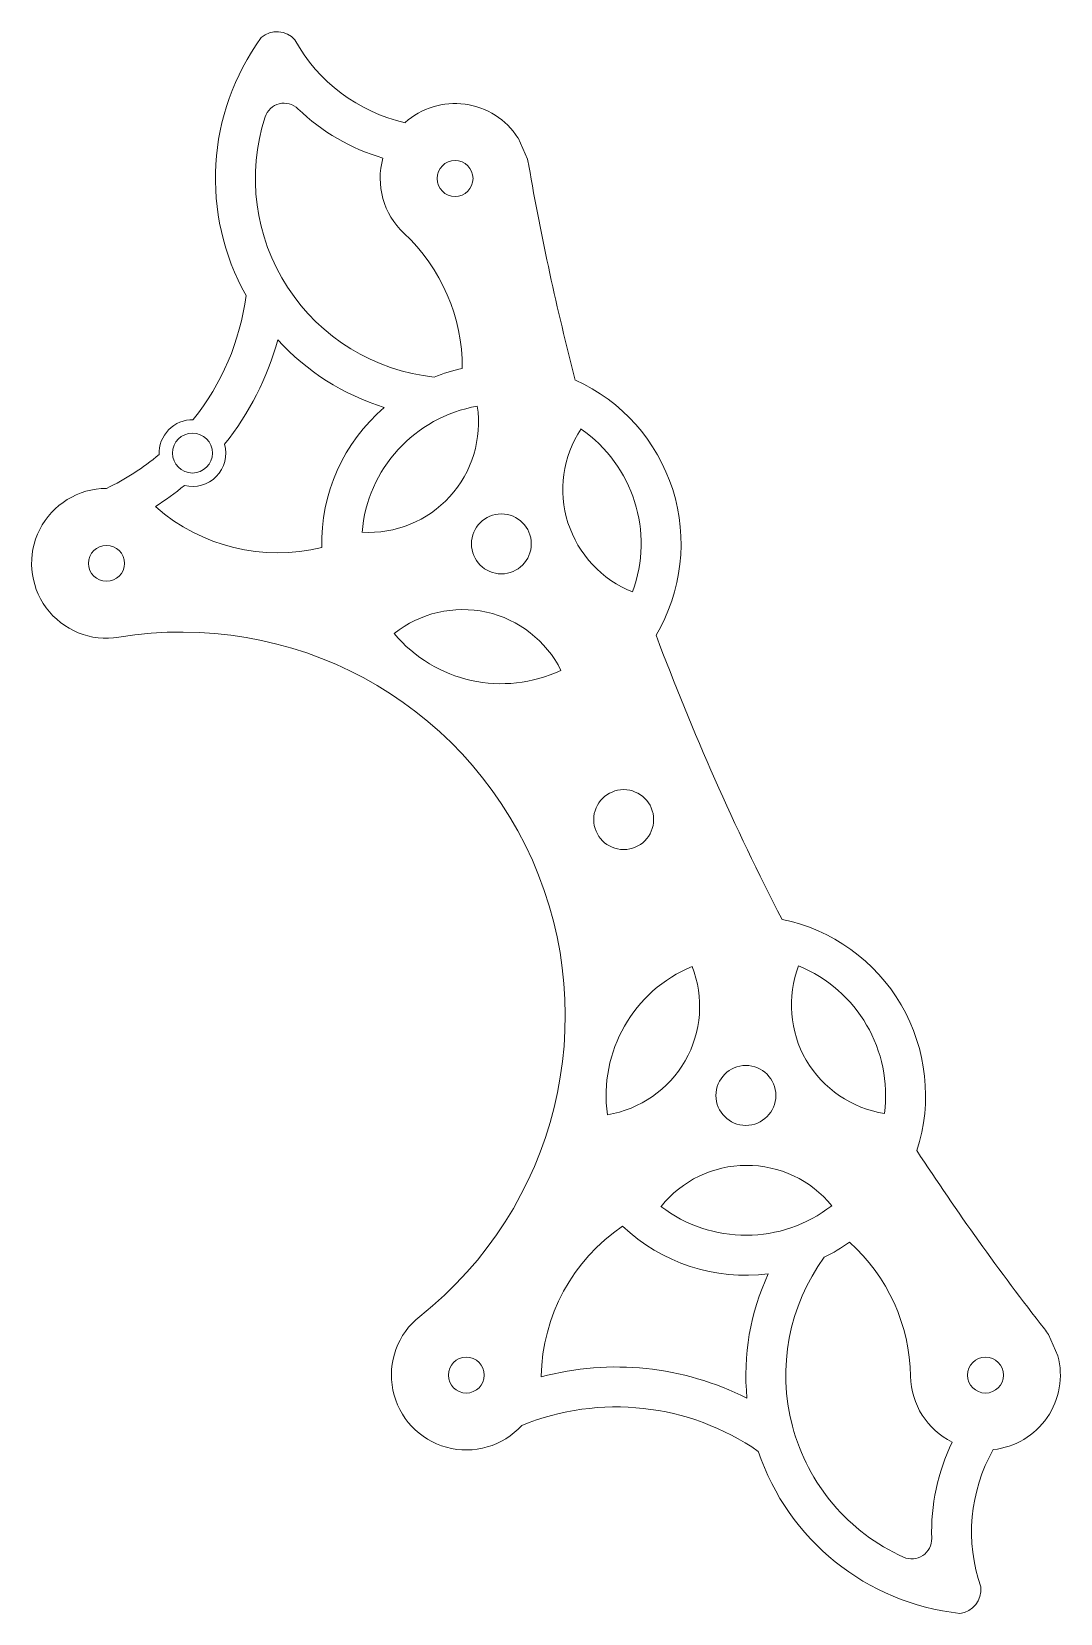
# Model space of a CAD drawing. Header units: millimetres. Extents: x 180 to 283, y -3 to 155.
import ezdxf

# ---------------------------------------------------------------- set-up
doc = ezdxf.new("R2010")
doc.units = ezdxf.units.MM

msp = doc.modelspace()

# ---------------------------------------------------------------- linework, layer by layer
at = {"color": 7, "linetype": 'Continuous', "lineweight": 15}
for p, q in [((228.68, 144.38), (229.62, 142.26)), ((281.8, 24.57), (282.74, 22.44))]:
    msp.add_line(p, q, dxfattribs=at)
for centre, radius in [((222.37, 140.32), 1.8), ((196.07, 112.82), 2), ((227.01, 103.73), 3), ((187.46, 101.78), 1.8), ((239.26, 76.12), 3), ((251.5, 48.5), 3), ((223.5, 20.5), 1.8), ((275.5, 20.5), 1.8)]:
    msp.add_circle(centre, radius, dxfattribs=at)
for centre, radius, start, end in [((222.37, 140.32), 24, 143.9975, 209.2759), ((204.54, 152.63), 2.39, 41.37, 131.37), ((221.04, 162.28), 16.78, 208.7425, 257.3671), ((205.25, 145.86), 2, 46.1104, 162.0553), ((221.04, 162.28), 20.78, 226.1104, 253.5417), ((222.37, 140.32), 7.5, 32.8223, 131.8243), ((222.37, 140.32), 20, 162.0553, 263.9975), ((222.37, 140.32), 7.5, 164.263, 226.8698), ((222.37, 140.32), 7.5, 9.8367, 15.0024), ((487.87, 186.35), 261.96, 189.8367, 194.6414), ((204.6, 121.34), 18.5, 359.8823, 46.8698), ((176.65, 131.83), 25, 321.2181, 352.5449), ((176.65, 131.83), 29, 321.3327, 344.6896), ((222.37, 140.32), 24, 222.2948, 252.8196), ((227.01, 103.73), 18, 102.5493, 111.9504), ((227.01, 103.73), 18, 329.4515, 65.6965), ((227.01, 103.73), 18, 130.6514, 181.1473), ((227.01, 103.73), 14, 99.9155, 175.2771), ((213.72, 115.88), 11, 266.6292, 8.6133), ((196.07, 112.82), 3.34, 88.8083, 182.4415), ((244.17, 109.17), 11, 146.5348, 248.6133), ((227.01, 103.73), 14, 339.9155, 55.2325), ((176.65, 131.83), 25, 295.6279, 310.0318), ((196.07, 112.82), 3.34, 255.9601, 15.2898), ((176.65, 131.83), 29, 302.8253, 309.9172), ((187.46, 101.78), 7.5, 90, 279.4517), ((187.46, 101.78), 7.5, 48.7796, 49.1287), ((204.6, 121.34), 18.5, 228.7796, 283.8143), ((204.6, 121.34), 18.5, 297.2146, 297.2807), ((223.14, 86.15), 11, 26.5348, 128.6133), ((195, 56.49), 38.41, 308.373, 99.4517), ((227.01, 103.73), 14, 219.9155, 295.2325), ((487.87, 186.35), 261.96, 200.5066, 207.3181), ((251.5, 48.5), 18, 342.1282, 78.3733), ((251.5, 48.5), 14, 112.5923, 187.9092), ((235.87, 57.43), 11, 279.2115, 21.29), ((267.05, 57.57), 11, 159.2115, 261.29), ((251.5, 48.5), 14, 352.5923, 67.9092), ((487.87, 186.35), 261.96, 213.1834, 217.9881), ((251.58, 30.5), 11, 39.2115, 141.1956), ((251.5, 48.5), 14, 232.5477, 307.9092), ((249.5, 20.07), 18.5, 110.544, 110.6102), ((249.5, 20.07), 18.5, 124.0104, 179.0451), ((251.5, 48.5), 18, 226.6775, 277.1734), ((251.5, 48.5), 18, 295.8743, 305.2754), ((249.5, 20.07), 18.5, 0.9549, 47.9425), ((275.5, 20.5), 20, 143.8272, 245.7695), ((275.5, 20.5), 24, 155.0051, 185.53), ((223.5, 20.5), 7.5, 128.373, 317.8247), ((275.5, 20.5), 7.5, 32.8223, 37.9881), ((275.5, 20.5), 7.5, 276.0005, 15.0024), ((238.5, -7.69), 29, 63.1351, 104.9994), ((223.5, 20.5), 7.5, 358.696, 359.0451), ((275.5, 20.5), 7.5, 180.9549, 243.5618), ((238.5, -7.69), 25, 55.2798, 112.1968), ((275.5, 20.5), 24, 198.5488, 263.8272), ((290.88, 4.77), 20.78, 154.283, 181.7144), ((290.88, 4.77), 16.78, 150.4576, 199.0822), ((268.11, 4.09), 2, 245.7695, 1.7144), ((272.65, -0.99), 2.39, 276.4547, 6.4547)]:
    msp.add_arc(centre, radius, start, end, dxfattribs=at)

doc.saveas('drawing.dxf')
